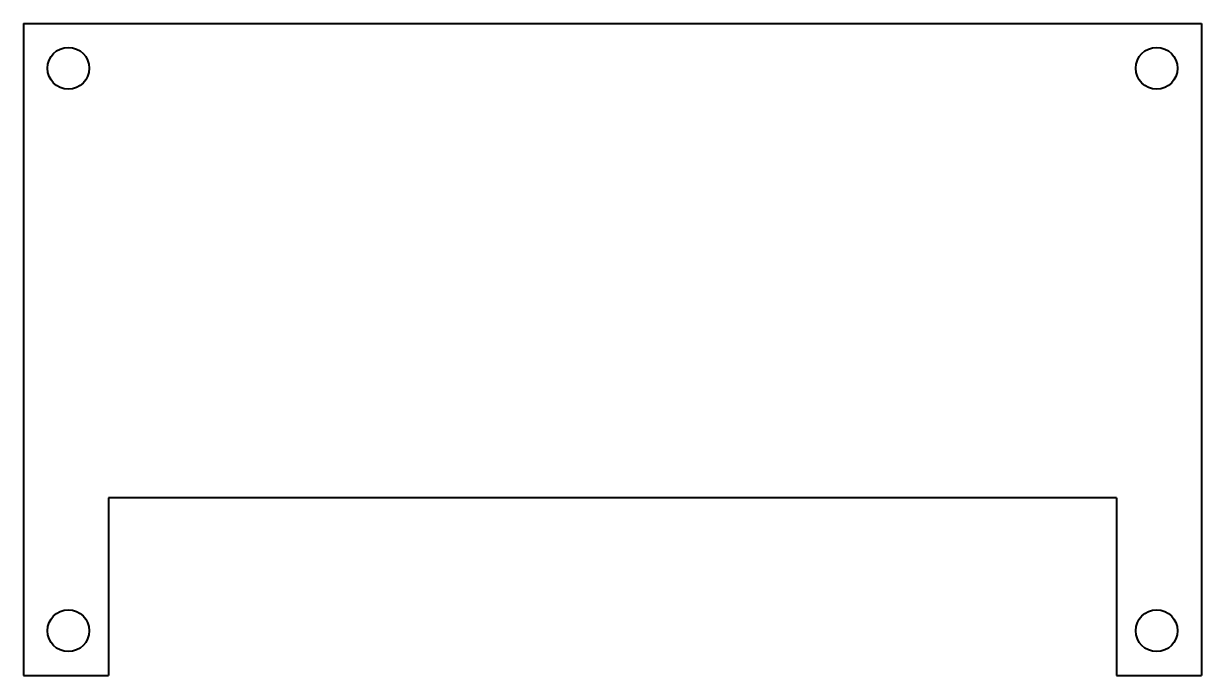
# Model space of a CAD drawing. Header units: millimetres. Extents: x 0 to 8.94, y -4.95 to 0.
import ezdxf

# ---------------------------------------------------------------- set-up
doc = ezdxf.new("R2010")
doc.units = ezdxf.units.MM
doc.layers.add('Visible', color=7, linetype='Continuous', lineweight=40)

msp = doc.modelspace()

# ---------------------------------------------------------------- linework, layer by layer
at = {"layer": 'Visible'}
for p, q in [((0, 0), (8.94, 0)), ((0, 0), (0, -4.953)), ((8.94, 0), (8.94, -4.953)), ((0.645, -3.603), (0.645, -4.953)), ((8.295, -3.603), (0.645, -3.603)), ((8.295, -3.603), (8.295, -4.953)), ((0, -4.953), (0.645, -4.953)), ((8.295, -4.953), (8.94, -4.953))]:
    msp.add_line(p, q, dxfattribs=at)
for centre in [(0.34, -0.34), (8.6, -0.34), (0.34, -4.613), (8.6, -4.613)]:
    msp.add_circle(centre, 0.1588, dxfattribs=at)

doc.saveas('drawing.dxf')
